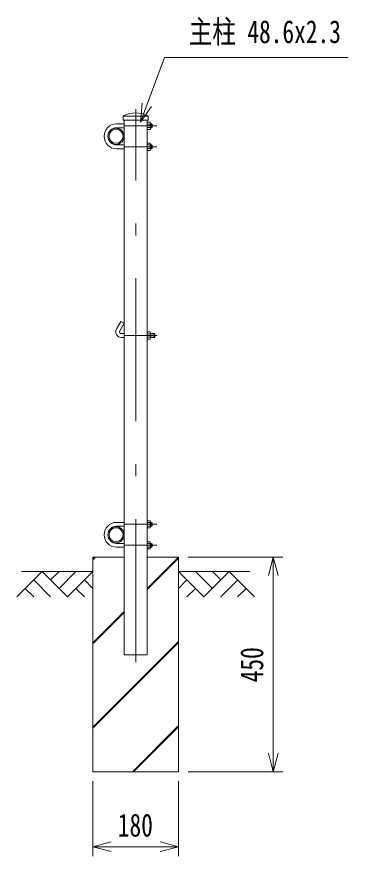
# Model space of a CAD drawing. Units: millimetres, scale not verified. Extents: x -4200 to 4200, y -2970 to 2970.
# Drawn here: x -293 to 403, y -1167 to 594 of the extents above; entities that cross this region are included whole.
import ezdxf
from ezdxf.enums import TextEntityAlignment as Align

# ---------------------------------------------------------------- set-up
doc = ezdxf.new("R2010")
doc.units = ezdxf.units.MM
doc.header["$LTSCALE"] = 10
doc.linetypes.add('USER1', pattern=[50.5, 30, -9, 2.5, -9])
for name, color, linetype, lineweight in [('0-0_1', 1, 'Continuous', 9), ('0-1_29', 7, 'Continuous', 13), ('0-2_3', 3, 'Continuous', 13), ('0-3_26', 2, 'USER1', 13), ('0-4_27', 7, 'Continuous', 13), ('0-5_4', 7, 'Continuous', 9), ('0-6_25', 7, 'Continuous', 9), ('0-7_28', 7, 'Continuous', 13)]:
    doc.layers.add(name, color=color, linetype=linetype, lineweight=lineweight)
doc.styles.add('ＭＳ ゴシック', font='')
doc.styles.get('ＭＳ ゴシック').set_extended_font_data('MS Gothic')

msp = doc.modelspace()

# ---------------------------------------------------------------- linework, layer by layer
at = {"layer": '0-0_1'}
for p, q in [((-69.57, 385.33), (-69.57, 377)), ((-17.37, 385), (-69.57, 385)), ((-17.37, 377), (-69.57, 377)), ((-17.37, 385.33), (-17.37, 377))]:
    msp.add_line(p, q, dxfattribs=at)
msp.add_lwpolyline([(-67.77, 377), (-67.77, -745), (-19.17, -745), (-19.17, 377)], dxfattribs=at)
for centre, radius in [((-84.77, 343), 17), ((-84.77, 343), 14.7), ((-84.77, -493), 17), ((-84.77, -493), 14.7)]:
    msp.add_circle(centre, radius, dxfattribs=at)
for centre, radius, start, end in [((-43.47, 332.66), 59.34, 64.40505, 115.59495), ((-68.57, 385.33), 1, 122.29827, 180), ((-18.37, 385.33), 1, 0, 57.70173)]:
    msp.add_arc(centre, radius, start, end, dxfattribs=at)
at = {"layer": '0-1_29'}
for p, q in [((-133.47, -545.3), (-128.17, -540)), ((-133.47, -544.19), (-129.28, -540)), ((-133.47, -543.09), (-130.38, -540)), ((-19.17, -605.56), (46.39, -540)), ((-19.17, -606.67), (46.53, -540.97)), ((-19.17, -607.77), (46.53, -542.07)), ((-239.9, -570), (-293.11, -623.21)), ((-239.9, -570), (-186.68, -623.21)), ((-222.16, -587.74), (-204.42, -570)), ((-204.42, -605.47), (-168.95, -570)), ((-186.68, -623.21), (-133.47, -570)), ((99.74, -623.21), (46.53, -570)), ((117.48, -605.47), (82, -570)), ((152.95, -570), (99.74, -623.21)), ((135.31, -587.83), (117.48, -570)), ((152.95, -570), (206.16, -623.21)), ((-257.63, -587.74), (-222, -623.21)), ((-151.21, -587.74), (-133.47, -605.39)), ((64.27, -587.74), (46.53, -605.39)), ((170.69, -587.74), (135.05, -623.21)), ((-275.37, -605.47), (-257.55, -623.21)), ((-168.95, -605.47), (-151.13, -623.21)), ((82, -605.47), (64.18, -623.21)), ((188.43, -605.47), (170.61, -623.21)), ((-133.47, -719.86), (-67.77, -654.16)), ((-133.47, -720.97), (-67.77, -655.27)), ((-133.47, -722.07), (-67.77, -656.37)), ((-133.47, -896.64), (46.53, -716.64)), ((-133.47, -897.75), (46.53, -717.75)), ((-133.47, -898.85), (46.53, -718.85)), ((-50.05, -990), (46.53, -893.42)), ((-48.95, -990), (46.53, -894.52)), ((-47.84, -990), (46.53, -895.63))]:
    msp.add_line(p, q, dxfattribs=at)
at = {"layer": '0-2_3'}
for p, q in [((-19.17, 372.5), (-13.37, 372.5)), ((-19.17, 372.5), (-19.17, 357.5)), ((-12.67, 370.92), (-12.67, 359.35)), ((-83.77, 369), (-67.77, 369)), ((-83.77, 361), (-67.77, 361)), ((-13.37, 368.75), (-19.17, 368.75)), ((-13.37, 361.25), (-19.17, 361.25)), ((-19.17, 357.5), (-13.37, 357.5)), ((-12.67, 369), (-9.97, 369)), ((-12.67, 368.3), (-9.27, 368.3)), ((-12.67, 361.7), (-9.27, 361.7)), ((-12.67, 361), (-9.97, 361)), ((-9.97, 361), (-8.77, 362.2)), ((-8.77, 367.8), (-8.77, 362.2)), ((-83.77, 325), (-67.77, 325)), ((-83.77, 317), (-67.77, 317)), ((-13.37, 324.75), (-19.17, 324.75)), ((-13.37, 317.25), (-19.17, 317.25)), ((-12.67, 315.08), (-12.67, 326.65)), ((-12.67, 325), (-10.34, 325)), ((-12.67, 324.3), (-9.64, 324.3)), ((-12.67, 317.7), (-9.64, 317.7)), ((-12.67, 317), (-10.34, 317)), ((-8.77, 323.8), (-9.97, 325)), ((-9.97, 325), (-9.97, 317)), ((-9.97, 317), (-8.77, 318.2)), ((-8.77, 323.8), (-8.77, 318.2)), ((-19.17, 313.5), (-13.37, 313.5)), ((-74.7, -45.41), (-83.7, -61)), ((-67.77, -49.41), (-76.77, -65)), ((-67.77, -49.41), (-74.7, -45.41)), ((-19.17, -67.5), (-19.17, -82.5)), ((-19.17, -67.5), (-13.37, -67.5)), ((-12.67, -69.08), (-12.67, -80.65)), ((-73.31, -71), (-67.77, -71)), ((-73.31, -79), (-67.77, -79)), ((-13.37, -71.25), (-19.17, -71.25)), ((-13.37, -78.75), (-19.17, -78.75)), ((-19.17, -82.5), (-13.37, -82.5)), ((-12.67, -71), (-4.51, -71)), ((-12.67, -71.7), (-3.81, -71.7)), ((-12.67, -78.3), (-3.81, -78.3)), ((-12.67, -79), (-4.51, -79)), ((-4.51, -71), (-4.51, -79)), ((-3.31, -72.2), (-4.51, -71)), ((-4.51, -79), (-3.31, -77.8)), ((-3.31, -72.2), (-3.31, -77.8)), ((-83.77, -467), (-67.77, -467)), ((-83.77, -475), (-67.77, -475)), ((-19.17, -463.5), (-19.17, -478.5)), ((-19.17, -463.5), (-13.37, -463.5)), ((-13.37, -467.25), (-19.17, -467.25)), ((-13.37, -474.75), (-19.17, -474.75)), ((-12.67, -465.08), (-12.67, -476.65)), ((-12.67, -467), (-9.97, -467)), ((-12.67, -467.7), (-9.27, -467.7)), ((-12.67, -474.3), (-9.27, -474.3)), ((-12.67, -475), (-9.97, -475)), ((-9.97, -475), (-8.77, -473.8)), ((-8.77, -468.2), (-8.77, -473.8)), ((-19.17, -478.5), (-13.37, -478.5)), ((-12.67, -520.92), (-12.67, -509.35)), ((-83.77, -511), (-67.77, -511)), ((-83.77, -519), (-67.77, -519)), ((-13.37, -511.25), (-19.17, -511.25)), ((-13.37, -518.75), (-19.17, -518.75)), ((-19.17, -522.5), (-13.37, -522.5)), ((-12.67, -511), (-10.34, -511)), ((-12.67, -511.7), (-9.64, -511.7)), ((-12.67, -518.3), (-9.64, -518.3)), ((-12.67, -519), (-10.34, -519)), ((-8.77, -512.2), (-9.97, -511)), ((-9.97, -511), (-9.97, -519)), ((-9.97, -519), (-8.77, -517.8)), ((-8.77, -512.2), (-8.77, -517.8))]:
    msp.add_line(p, q, dxfattribs=at)
for points in [[(-8.77, 367.8), (-9.97, 369), (-9.97, 361)], [(-19.17, 313.5), (-19.17, 328.5), (-13.37, 328.5)], [(-8.77, -468.2), (-9.97, -467), (-9.97, -475)], [(-19.17, -522.5), (-19.17, -507.5), (-13.37, -507.5)]]:
    msp.add_lwpolyline(points, dxfattribs=at)
for centre, radius, start, end in [((-15.47, 370.62), 2.81, 318.21899, 41.78101), ((-83.77, 343), 26, 90, 270), ((-83.77, 343), 18, 90, 270), ((-23.07, 365), 10.39, 338.85295, 21.14705), ((-15.53, 359.37), 2.86, 319.0514, 40.9486), ((-23.07, 321), 10.39, 338.85295, 21.14705), ((-15.53, 326.62), 2.86, 319.0514, 40.9486), ((-15.47, 315.37), 2.81, 318.21899, 41.78101), ((-73.31, -67), 12, 150, 270), ((-73.31, -67), 4, 150, 270), ((-15.47, -69.38), 2.81, 318.21899, 41.78101), ((-23.07, -75), 10.39, 338.85295, 21.14705), ((-15.53, -80.63), 2.86, 319.0514, 40.9486), ((-83.77, -493), 26, 90, 270), ((-83.77, -493), 18, 90, 270), ((-23.07, -471), 10.39, 338.85295, 21.14705), ((-15.47, -465.38), 2.81, 318.21899, 41.78101), ((-15.53, -476.63), 2.86, 319.0514, 40.9486), ((-15.53, -509.38), 2.86, 319.0514, 40.9486), ((-23.07, -515), 10.39, 338.85295, 21.14705), ((-15.47, -520.63), 2.81, 318.21899, 41.78101)]:
    msp.add_arc(centre, radius, start, end, dxfattribs=at)
at = {"layer": '0-3_26'}
for p, q in [((-43.47, -760), (-43.47, 400)), ((-67.77, 365), (0.82, 365)), ((-67.77, 321), (0.82, 321)), ((-67.77, -75), (1.58, -75)), ((-67.77, -471), (0.82, -471)), ((-67.77, -515), (0.82, -515))]:
    msp.add_line(p, q, dxfattribs=at)
at = {"layer": '0-4_27'}
for p, q in [((265.54, -540), (66.53, -540)), ((245.54, -540), (235.19, -578.64)), ((245.54, -540), (245.54, -990)), ((245.54, -540), (255.89, -578.64)), ((245.54, -990), (235.19, -951.36)), ((245.54, -990), (255.89, -951.36)), ((265.54, -990), (66.53, -990)), ((-133.47, -1167.32), (-133.47, -1010)), ((46.53, -1167.32), (46.53, -1010)), ((-133.47, -1147.32), (-94.83, -1136.96)), ((46.53, -1147.32), (7.89, -1136.96)), ((46.53, -1147.32), (-133.47, -1147.32)), ((-133.47, -1147.32), (-94.83, -1157.67)), ((46.53, -1147.32), (7.89, -1157.67))]:
    msp.add_line(p, q, dxfattribs=at)
at = {"layer": '0-5_4'}
msp.add_line((46.53, -540), (-19.17, -540), dxfattribs=at)
msp.add_lwpolyline([(-67.77, -540), (-133.47, -540), (-133.47, -990), (46.53, -990), (46.53, -540)], dxfattribs=at)
at = {"layer": '0-6_25'}
for p, q in [((-283.47, -570), (-133.47, -570)), ((196.53, -570), (46.53, -570))]:
    msp.add_line(p, q, dxfattribs=at)
at = {"layer": '0-7_28'}
for q in [(-29.63, 412.38), (-10.24, 405.12)]:
    msp.add_line((-33.49, 372.57), q, dxfattribs=at)
msp.add_lwpolyline([(-33.49, 372.57), (17.24, 508), (402.79, 508)], dxfattribs=at)

# ---------------------------------------------------------------- texts
at = {"layer": '0-4_27', "style": 'ＭＳ ゴシック', "width": 0.75}
msp.add_text('450', height=48.09, rotation=90, dxfattribs=at).set_placement((238.79, -802.5), align=Align.BOTTOM_LEFT)
msp.add_text('180', height=48.09, dxfattribs=at).set_placement((-80.97, -1140.57), align=Align.BOTTOM_LEFT)
at = {"layer": '0-7_28', "style": 'ＭＳ ゴシック', "width": 0.75}
msp.add_text('主柱 48.6x2.3', height=48.09, dxfattribs=at).set_placement((68.16, 524.01), align=Align.BOTTOM_LEFT)

doc.saveas('drawing.dxf')
